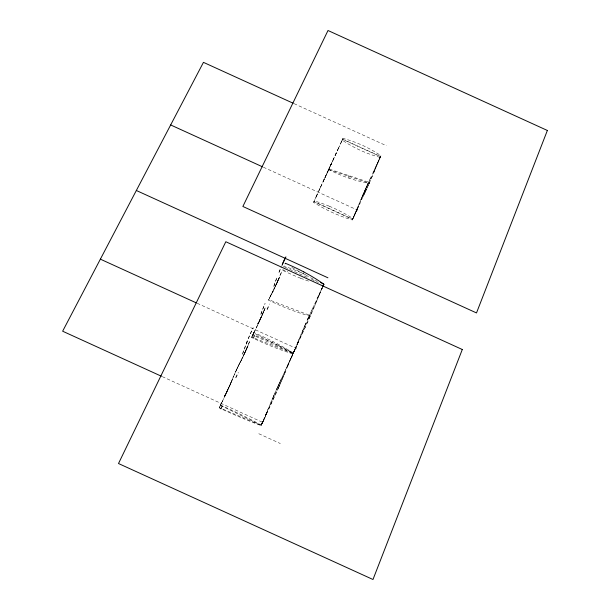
<?xml version="1.0" encoding="UTF-8"?>
<svg xmlns="http://www.w3.org/2000/svg" width="610" height="610" viewBox="0 0 610 610"><rect width="100%" height="100%" fill="white"/><g stroke="black" fill="none" stroke-linecap="round" stroke-linejoin="round"><path stroke-width="0.46" stroke-dasharray="3.05 2.29" d="M220.157 405.025L220.179 404.964A63.814 6.245 24.5 0 1 238.228 413.267L239.57 413.923A56.539 5.574 24.5 0 1 244.869 416.516A63.448 6.214 24.5 0 1 261.354 425.147A34.564 1.319 -65.9 0 1 266.341 414.236L266.478 413.923M292.8 353.838A69.113 13.725 24.6 0 1 275.385 347.822A60.664 11.948 24.5 0 1 270.123 345.725L268.796 345.184A69.654 13.847 24.6 0 1 251.633 337.49L251.77 337.116L293.067 353.503M318.748 296.056L314.638 306.128A29.562 1.06 -65.6 0 1 310.528 315.652L310.208 316.132A70.524 17.37 24.6 0 1 295.126 311.405A64.081 15.685 24.6 0 1 292.495 310.444A61.351 14.976 24.6 0 1 287.18 308.408A63.516 15.54 24.6 0 1 284.512 307.326A70.569 17.393 24.6 0 1 268.575 300.158L269.422 298.26M282.552 270.253L282.765 269.719L287.806 271.602M374.715 170.434L380.945 155.695L370.201 180.865M374.609 170.686L372.634 175.451M279.555 277.054L278.945 278.503M365.542 189.047L352.229 219.974A63.059 23.111 24.2 0 1 337.246 214.636L334.753 213.576A54.076 19.634 24.2 0 1 329.819 211.327L327.395 210.137A63.059 23.111 24.2 0 1 313.624 202.367L313.891 201.689L352.603 219.333L354.28 215.803M267.874 409.783L269.757 405.269M284.771 373.274L288.965 363.041M287.409 366.953L289.071 362.981A34.091 1.296 -65.7 0 1 292.815 354.296L296.033 347.151M319.503 294.241L314.836 305.656M352.763 218.967L361.12 199.188M231.35 381.898L232.341 379.557M249.49 341.836L247.271 347.082M249.62 341.463L247.027 347.654M265.007 308.309L263.55 311.885M263.741 311.443L263.139 312.869M281.576 271.984L279.555 276.81M372.39 176.016L369.172 183.213A67.192 27.625 24.7 0 1 354.242 179.836A61.069 24.957 24.6 0 1 351.665 179.05A58.941 24.034 24.6 0 1 349.088 178.204L347.791 177.762A60.535 24.728 24.6 0 1 343.91 176.343A67.23 27.656 24.6 0 1 328.653 169.549L330.666 165.074M267.05 411.491L270.604 403.248M261.027 425.513A32.101 1.128 -65.9 0 0 265.495 415.174L267.447 410.789M285.388 371.597L283.924 375.28M297.939 341.958L302.171 331.855M302.125 332.191L297.032 344.124M319.205 295.156L319.884 293.547A33.207 1.235 -65.5 0 1 322.423 287.6M360.792 199.958L361.669 197.884M231.503 381.585L230.344 384.033M281.088 273.15L278.709 278.785M266.402 413.039L266.837 412.002M270.207 403.965L272.411 398.772M266.478 413.107L265.579 415.219M284.351 374.06L283.383 376.568M297.993 342.088L297.177 344.025M302.324 331.726L303.452 329.057M361.333 198.669L362.592 195.726M231.015 382.744L230.374 384.208M247.706 346.442L248.148 345.405M264.854 308.637L265.175 307.875M262.902 313.433L263.329 312.251M278.549 279.449L279.151 278.03M341.623 141.451L342.561 139.354L380.434 156.61L378.97 159.698M340.571 143.746L342.972 138.386A55.121 21.907 24.2 0 1 357.796 143.327L360.266 144.372A48.076 19.253 24.2 0 1 365.161 146.598L367.563 147.788A55.121 21.907 24.3 0 1 380.93 155.695M270.962 402.181L271.175 401.67M271.587 400.93L271.808 400.404M283.612 375.821L282.827 377.88M302.369 331.375L304.657 326.243M233.073 377.62L232.044 380.091M232.974 377.903L233.554 376.5M247.271 347.464L248.011 345.756M262.658 313.998L262.948 313.311M264.481 309.567L263.955 310.803M264.748 308.889L264.115 310.376M278.45 279.685L278.747 278.983M271.915 400.145L273.105 397.14M282.956 377.369L282.369 378.955M361.783 197.617L362.942 194.91M232.257 379.542L231.365 381.685L231.907 380.35M230.527 383.888L227.294 391.17M233.455 376.789L236.527 369.767M247.058 347.967L247.462 347.037M262.544 314.28L262.704 313.875M262.422 314.562L262.582 314.158M277.161 282.659L278.053 280.608M278.252 280.15L277.946 280.844M282.506 378.429L281.904 380.053M233.577 376.507L233.821 375.943M230.161 384.742L228.064 389.508M246.951 348.219L247.141 347.799M247.035 348.043L246.707 348.798M262.3 314.836L262.468 314.44M279.319 277.375L278.953 278.221M272.525 398.505L272.754 397.964M273.066 397.461L273.707 395.753M303.62 328.439L304.619 326.114M282.041 379.512L281.546 380.884M263.901 310.864L263.535 311.771M261.942 315.675L262.346 314.722M273.425 396.63L273.661 396.073M281.568 380.609L281.179 381.738M290.871 358.771L292.853 354.021M321.539 289.666L322.362 287.539M234.293 374.784L234.545 374.204M230.908 382.737L231.137 382.211L229.657 385.566M247.141 347.311L246.028 349.926M246.631 348.966L246.387 349.538M262.102 315.279L261.454 316.788M273.539 396.355L274.149 394.945M304.428 326.769L305 325.45M281.21 381.448L280.676 382.889M362.706 195.459L363.926 192.668M246.89 347.883L243.443 355.538M273.829 395.471L274.081 394.906M274.027 395.227L277.931 386.42M304.733 325.847L306.563 321.889M280.836 382.302L280.295 383.766M363.064 194.643L364.452 191.494M234.667 373.915L235.582 371.856M246.31 349.705L245.853 350.758M263.383 312.076L260.325 318.794M278.465 279.349L278.892 278.297M277.359 282.209L277.558 281.759L274.142 289.033M274.774 393.511L276.124 390.248M262.773 421.731L261.171 425.368L219.325 407.663M305.084 325.046L308.088 318.466M294.577 350.064L291.832 356.553M280.333 383.461L279.906 384.658M263.123 312.724L260.775 317.863M261.621 316.392L260.973 317.894M278.648 278.861L276.971 282.689M279.952 384.346L279.296 385.833M279.647 385.253L278.892 386.74M369.95 181.437L368.341 185.066M261.377 316.948L260.226 319.541M278.396 279.426L277.725 281.019M279.38 385.856L278.488 387.655M245.639 351.246L245.983 350.437M364.056 192.371L365.123 189.977M352.229 219.974L352.527 219.303M329.255 206.195A56.288 18.414 24.3 0 0 314.234 200.888L313.944 201.559L352.679 219.203L353.968 216.504M278.976 386.77L267.394 411.796M245.426 351.726L245.769 350.925M277.161 282.643L273.806 289.712M379.717 158.028L380.434 156.61M293.372 352.847L292.297 355.028A31.667 1.113 -65.7 0 1 288.012 364.437M261.484 424.72L261.21 425.33L220.103 405.2M292.8 354.09L291.473 357.063A32.46 1.014 -65.7 0 1 288.53 363.324M278.572 387.685L269.033 408.425M230.199 384.285L229.2 386.58M245.891 350.155L243.291 355.775M379.275 159.027L379.641 158.379M307.051 320.601L308.988 316.293M276.46 389.691L276.925 388.471M293.639 352.26L294.706 349.881M261.934 423.92L264.145 419.001M235.605 371.864L235.849 371.261M245.205 352.206L245.555 351.406M260.882 318.054L259.982 320.09M364.818 190.48L365.825 188.421M378.665 160.377L379.153 159.469M353.853 216.565L355.081 214.026M307.707 319.327L308.607 317.314M276.993 388.501L277.321 387.579M368.059 185.699L369.584 182.489L328.881 168.97M277.649 281.103L276.46 283.795M365.436 189.115L367.975 183.717M378.2 161.406L378.657 160.582M378.513 160.72L378.985 159.843M354.196 215.803L355.409 213.317M367.624 186.668L368.028 185.943M367.914 186.019L368.348 185.242M321.973 288.324L322.233 287.745M277.397 387.609L277.725 386.687M262.864 421.64L261.004 425.551A70.859 7.747 24.5 0 1 243.481 418.643M235.872 371.269L236.116 370.659M245.334 351.894L242.368 358.2M365.901 188.086L366.549 186.828M377.735 162.443L378.147 161.696M378.048 161.749L378.49 160.948M367.182 187.644L367.868 186.302M308.347 317.894L309.133 316.163M277.664 387.014L278.259 385.505M278.068 386.122L278.473 385.238M366.541 186.683L367.174 185.455M366.213 187.392L366.702 186.492M377.239 163.526L377.628 162.847M377.575 162.786L377.979 162.077M355.416 213.111L356.263 211.441M355.066 213.881L355.912 212.204M367.06 188.086L366.366 189.611M367.029 187.971L367.388 187.369M308.873 316.742L309.392 315.591M309.255 315.713L309.659 315.012M278.198 385.833L278.663 384.62M278.602 384.94L279.006 384.056M236.139 370.674L236.665 369.462M229.505 385.817L228.963 387.091M319.556 189.336L321.744 184.555M335.004 155.825L337.719 149.907M245.121 352.374L242.498 357.506M366.877 185.943L367.334 185.112M377.087 164.037L376.355 165.623M377.071 163.892L377.445 163.244M355.973 211.899L357.308 209.169M366.236 189.718L365.664 191.136M366.557 189.008L366.015 190.373M309.384 315.431L309.781 314.569M310.048 314.15L310.17 313.708M310.177 313.868L310.299 313.426M278.8 384.323L279.677 382.592M279.144 383.766L279.41 383.179M341.486 141.611L339.19 146.652M342.088 140.308L342.972 138.386M313.609 202.367L318.008 192.646M323.902 179.797L329.171 168.52A42.052 0.518 -65.6 0 0 331.748 162.916M327.799 171.555L332.114 161.924A51.835 0.587 -65.6 0 1 332.564 160.956M328.302 170.396L327.074 173.133M328.584 169.687L329.728 167.201A38.613 0.442 -65.6 0 1 332.397 161.391L339.579 145.744M316.354 196.321L324.375 178.821M325.008 177.632L327.936 171.196M333.678 158.714L331.329 163.892A58.08 0.724 -65.6 0 1 330.879 164.875M338.42 148.436L340.616 143.586M332.854 160.567L338.657 147.864M227.904 389.828L227.042 391.727M260.142 319.709L259.471 321.18M367.548 184.472L368.402 182.619M376.217 165.752L375.63 167.201M367.212 185.204L369.645 180.102M375.989 166.416L376.561 165.005M376.721 164.83L376.904 164.433M356.888 209.893L358.009 207.652M356.339 211.098L356.705 210.29M365.741 190.785L364.612 193.423M310.704 312.724L311.748 310.452M310.833 312.442L311.1 311.87M279.471 382.859L279.868 381.99M279.807 382.302L280.341 381.143M316.087 196.916L323.94 179.889M268.568 300.166L270.1 296.818M315.073 199.119L316.948 195.108M322.957 182.085L324.428 178.829A42.525 0.534 -65.6 0 0 327.105 173.011M251.625 337.49L252.037 336.537M276.894 282.765L275.941 284.9M219.608 407.061L219.257 407.884A71.416 7.816 24.5 0 0 236.81 415.807L238.152 416.386A62.182 6.74 24.5 0 0 243.474 418.635M259.89 320.258L259.219 321.729M368.57 182.253L368.913 181.513M375.02 168.352L375.363 167.613M375.707 166.865L374.349 169.976M357.437 208.696L360.014 203.321M364.437 193.805L364.91 192.592M365.138 192.28L365.489 191.517M318.938 294.988L317.49 298.122M280.135 381.41L281.98 377.415M280.47 380.853L280.737 380.282M288.37 363.857L287.211 366.175M298.183 342.446L298.458 341.867M305.404 326.754L298.359 341.935M287.973 364.727L285.373 370.133M328.218 170.48L327.654 171.692A39.025 0.45 -65.6 0 0 325.054 177.35M236.55 369.782L237.504 367.67M369.98 179.203L373.945 170.678M369.263 180.758L370.705 177.815M373.236 172.371L374.67 169.115M359.298 204.685L363.346 195.978M364.239 194.049L362.592 197.777M358.184 207.27L358.726 206.104M363.705 195.383L364.406 193.683M311.611 310.581L312.785 308.05M316.941 299.113L318.512 295.72A30.858 1.067 -65.5 0 0 322.194 287.653M280.928 379.687L281.584 378.269M297.817 343.094L305.663 326.358A29.532 1.052 -65.6 0 0 310.52 315.667L268.758 299.693M286.906 367.022L281.927 377.72M266.044 414.708L267.561 411.59M266.311 414.121L267.828 411.01M236.695 369.477L237.648 367.365M251.892 336.918L252.311 335.957M219.539 407.282L219.89 406.458M229.04 386.831L228.01 389.111M312.793 308.202L317.223 298.687M282.056 377.43L285.327 370.415M276.376 283.879L275.019 286.837M314.615 304.291L315.393 302.621M252.159 336.346L253.402 333.647M258.96 322.278L259.38 321.348M219.813 406.679L220.454 405.253M228.803 387.342L227.522 390.125M227.133 391.49L226.516 392.832M269.368 298.45L270.238 296.536M252.433 335.767L253.684 333.075M258.701 322.827L259.12 321.897M220.096 406.077L221.026 404.056M226.874 392.047L226.257 393.389M275.857 284.984L275.331 286.09M258.442 323.369L258.861 322.446M237.534 367.685L238.792 364.986M258.602 322.995L257.923 324.467M237.679 367.388L238.647 365.283M220.667 404.88L221.887 402.272M226.348 393.153L225.586 394.777M270.055 297.009L270.375 296.246M243.779 355.241L240.34 362.149M226.081 393.709L222.894 400.229M270.192 296.719L270.657 295.675M270.466 296.147L270.931 295.095M253.531 333.456L253.958 332.503M257.656 325.023L254.797 330.788M227.843 389.363L227.278 390.636M221.239 403.69L223.1 399.878M270.611 295.858L271.214 294.523M274.485 287.95L273.943 289.064M260.699 317.924L259.402 320.669M253.813 332.885L254.225 332.023M238.678 365.306L239.082 364.391M242.612 357.185L242.223 358.07M238.823 365.009L241.918 358.596M225.319 395.333L222.459 401.098M270.886 295.286L271.488 293.951M274.393 288.034L273.394 290.177M254.095 332.214L254.644 331.169M257.412 325.465L255.491 329.369M242.338 357.75L241.949 358.634M239.112 364.414L239.944 362.63M271.305 294.424L271.587 293.86M271.633 293.669L273.577 289.712M254.378 331.642L255.338 329.751M227.027 391.147L227.347 390.385M222.177 401.685L222.528 401.037M272.144 292.716L273.257 290.459M260.241 318.855L259.517 320.433M240.256 362.081L240.828 360.922M227.095 390.896L226.645 391.917M226.844 391.406L226.516 392.177M242.124 358.688L241.88 359.176M259.425 320.502L259.159 321.15M225.41 394.281L226.074 392.962M241.629 359.671L240.226 362.462M225.738 393.74L224.457 396.164M273.28 290.848L272.571 292.236M258.945 321.462L257.42 324.581M224.388 396.416L225.471 394.266M271.969 293.425L273.463 290.39M257.572 324.177L258.579 322.187M292.823 353.853L293.357 353.091A33.359 1.266 -65.7 0 1 298.183 342.462M328.645 169.557L369.172 183.213M329.255 206.203L331.787 207.278A49.097 16.188 24.3 0 1 336.781 209.55L339.244 210.755A56.288 18.414 24.3 0 1 353.03 218.571M294.089 103.654L386.458 145.752M342.629 139.194L380.518 156.457M263.398 167.209L357.864 210.259M284.824 267.142L308.073 277.733M311.512 279.304L318.405 282.445M197.167 303.269L296.551 348.562M162.268 376.622L263.634 422.814M258.8 433.718L280.333 443.531M278.64 345.519L276.055 344.292A51.27 9.165 24.4 0 0 270.817 341.905L268.187 340.754A58.758 10.416 24.4 0 0 252.738 334.585L252.586 334.966L293.113 353.434L253.386 332.839L253.539 332.442A62.006 11.049 24.5 0 1 272.457 341.257M291.824 267.462L316.438 280.905M348.638 175.436L349.088 178.204M297.009 344.162A31.034 1.09 -65.7 0 1 292.846 353.808M242.574 354.265A35.403 4.575 -63.9 0 1 247.05 342.446M242.627 353.556A36.676 5.231 -63.7 0 1 247.172 341.577M300.669 278.244A67.481 19.146 24.6 0 1 282.56 270.238M273.852 286.669A34.48 4.377 -63.2 0 1 277.298 276.978M300.661 278.229A59.216 16.661 24.6 0 0 305.846 280.165L307.135 280.615A67.939 19.276 24.6 0 0 309.689 281.492M273.921 285.968A35.715 5.002 -63 0 1 277.497 275.964M267.088 309.811A33.192 1.106 -64.3 0 1 269.399 305.038M267.035 309.125A31.987 1.09 -64.3 0 1 269.536 303.963M321.851 288.423A31.628 0.976 -65.6 0 1 319.03 294.607M298.511 341.387A32.528 1.266 -65.5 0 1 295.713 348.005M235.887 377.872A34.191 1.075 -64.1 0 1 238.243 373.015M235.704 377.46A32.955 1.06 -64.2 0 1 238.258 372.184M266.89 412.673A33.649 1.319 -65.7 0 1 263.772 420.008M293.334 353.083A62.441 11.132 24.6 0 0 278.823 344.581L277.565 343.918A55.281 9.92 24.5 0 0 272.441 341.257M278.648 345.512A58.758 10.416 24.4 0 1 293.349 353.091M220.652 408.776A35.151 1.09 -64.1 0 1 222.116 405.787M220.896 409.241A36.15 1.136 -64.1 0 1 222.238 406.504M246.364 343.689A33.939 5.048 -67 0 1 253.264 327.677M253.264 337.688A33.969 1.128 -64.3 0 1 254.698 334.737M246.204 343.59A34.915 5.627 -67.1 0 1 252.975 327.928M253.363 338.428A34.938 1.174 -64.2 0 1 254.683 335.729M288.56 363.812A34.831 1.456 -65.6 0 1 291.252 357.49M262.826 422.25A36.165 1.22 -65.7 0 1 265.525 416.371M279.113 272.304A33.062 4.842 -67.7 0 1 281.317 266.966M260.966 313.929A36.089 5.048 -63.4 0 1 265.144 303.254M278.892 272.357A34.015 5.406 -67.9 0 1 281.263 266.623M260.828 314.546A34.534 4.644 -63.4 0 1 264.938 303.955M319.282 294.584A33.924 1.395 -65.4 0 1 321.744 288.774M313.845 307.585A30.004 0.984 -65.7 0 1 309.949 316.567M309.895 316.582A29.974 0.945 -65.6 0 1 305.557 326.175M294.866 350.041A34.907 1.159 -65.5 0 1 297.489 344.322M305.839 274.79A50.165 12.833 24.3 0 0 301.996 273.051L299.418 271.946A57.5 14.594 24.3 0 0 285.419 266.623M380.007 157.365A61.602 27.358 24.2 0 1 365.23 152.416L362.79 151.387A52.841 23.249 24.1 0 1 357.963 149.191L355.592 148.017A61.61 27.358 24.1 0 1 342.233 140.148"/><path stroke-width="0.91" d="M283.963 266.745L284.176 266.204M285.144 263.81L285.366 263.253A60.672 15.479 24.6 0 1 303.818 271.93M323.079 285.907L323.879 284.298A61.084 15.585 24.6 0 0 309.971 275.331L308.752 274.652A54.084 13.893 24.5 0 0 303.803 271.938M323.323 285.358L323.879 284.298A57.492 14.594 24.4 0 0 320.502 282.338M322.949 285.96L323.506 284.9L323.003 286.029M293.227 103.265L203.45 62.35L62.639 331.215L161.398 376.225M170.663 124.951L262.529 166.82M136.343 190.488L327.921 277.794M100.375 259.159L196.298 302.88M322.888 286.54A33.207 1.235 -65.5 0 1 323.361 285.465M282.003 265.365A33.062 4.842 -67.7 0 1 285.93 256.886M282.392 264.054A34.015 5.406 -67.9 0 1 285.556 257.344M462.296 349.507L372.985 579.5L118.5 463.524L225.807 241.735L462.296 349.507M547.361 130.464L476.501 312.938L242.871 206.47L328.005 30.5L547.361 130.464"/></g></svg>
